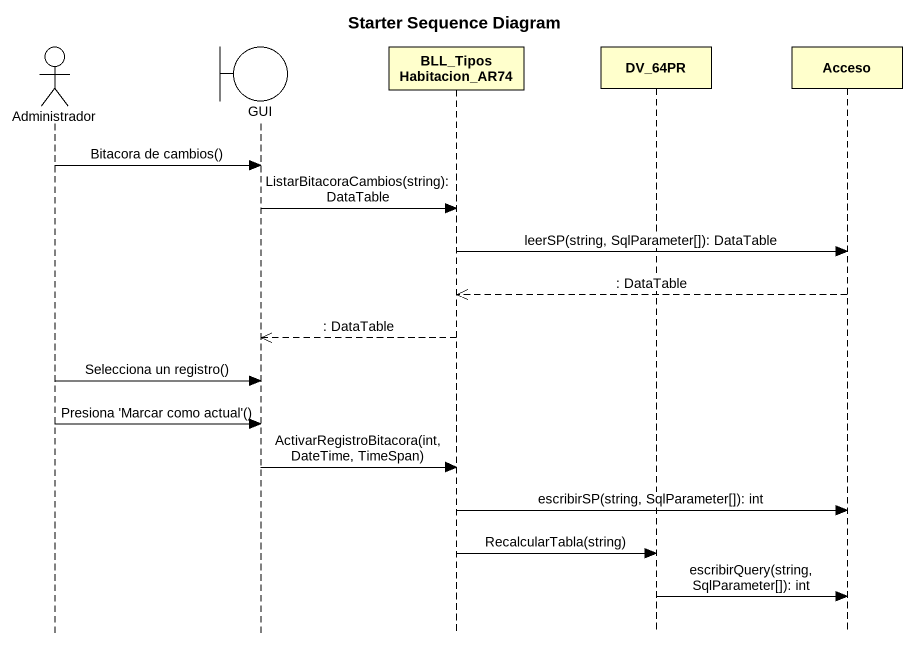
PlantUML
@startuml
title Starter Sequence Diagram
hide footbox
actor Administrador
boundary GUI
participant BLL_TiposHabitacion_AR74
participant DV_64PR
participant Acceso

Administrador -> GUI : Bitacora de cambios()
GUI -> BLL_TiposHabitacion_AR74 : ListarBitacoraCambios(string): DataTable
BLL_TiposHabitacion_AR74 -> Acceso : leerSP(string, SqlParameter[]): DataTable
Acceso -->> BLL_TiposHabitacion_AR74 : : DataTable
BLL_TiposHabitacion_AR74 -->> GUI : : DataTable
Administrador -> GUI : Selecciona un registro()
Administrador -> GUI : Presiona 'Marcar como actual'()
GUI -> BLL_TiposHabitacion_AR74 : ActivarRegistroBitacora(int, DateTime, TimeSpan)
BLL_TiposHabitacion_AR74 -> Acceso : escribirSP(string, SqlParameter[]): int
BLL_TiposHabitacion_AR74 -> DV_64PR : RecalcularTabla(string)
DV_64PR -> Acceso : escribirQuery(string, SqlParameter[]): int
@enduml
